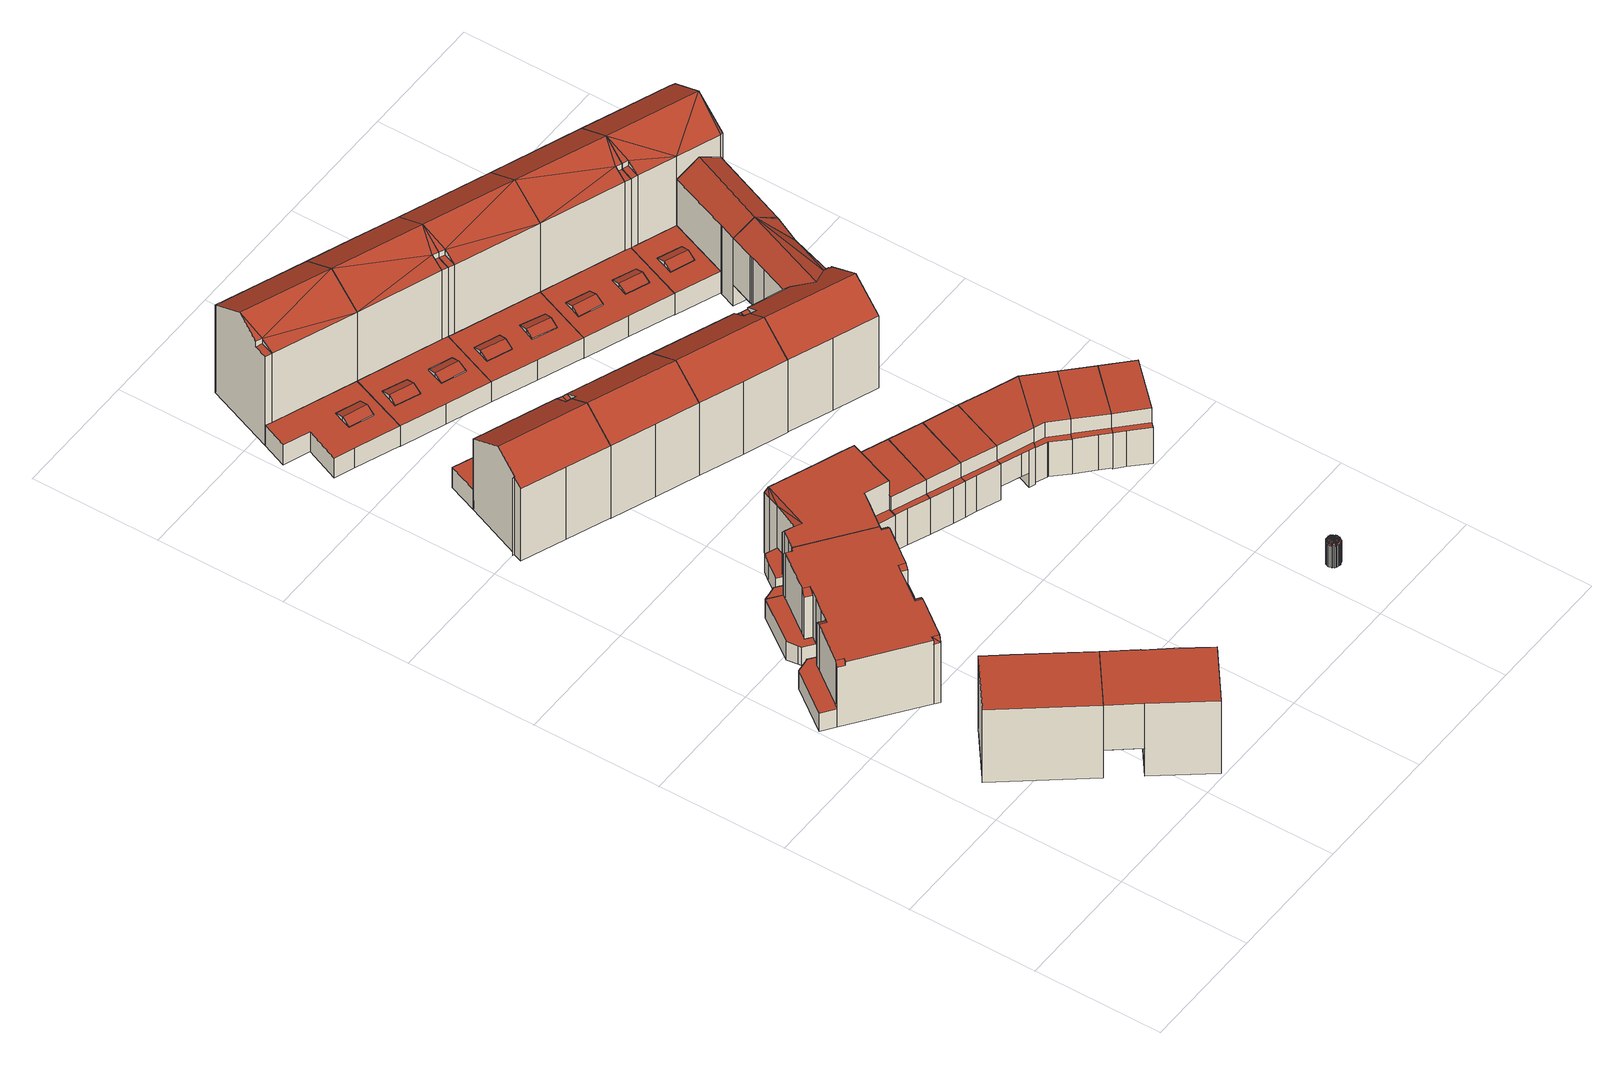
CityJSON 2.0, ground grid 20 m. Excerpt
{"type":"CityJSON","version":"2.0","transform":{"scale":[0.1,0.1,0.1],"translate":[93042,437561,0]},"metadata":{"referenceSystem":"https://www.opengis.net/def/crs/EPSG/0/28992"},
"CityObjects":{
"building1":{"type":"Building","attributes":{"measuredHeight":13.59,"yearOfConstruction":1955},"address":[{"CountryName":"Nederland","LocalityName":"Rotterdam","ThoroughfareNumber":"18-20","ThoroughfareName":"Botersloot","PostalCode":"3011HG"}],"geometry":[{"type":"Solid","lod":"2","boundaries":[[[[0,1,2,3]],[[1,4,5,2]],[[4,6,7,5]],[[8,9,10,11]],[[6,8,11,7]],[[12,10,9,13]],[[3,12,13,0]],[[3,2,5,7,11,10,12]],[[4,1,0,13,9,8,6]]]],"semantics":{"surfaces":[{"type":"WallSurface"},{"type":"RoofSurface"},{"type":"GroundSurface"}],"values":[[0,0,0,0,0,0,0,1,2]]}}]},
"building2":{"type":"Building","attributes":{"measuredHeight":13.64,"yearOfConstruction":1955},"address":[{"CountryName":"Nederland","LocalityName":"Rotterdam","ThoroughfareNumber":"22-24","ThoroughfareName":"Botersloot","PostalCode":"3011HG"}],"geometry":[{"type":"Solid","lod":"2","boundaries":[[[[14,15,16,17]],[[18,19,20,21]],[[15,22,20,19,23]],[[23,12,16,15]],[[17,16,12,3]],[[24,22,15,14]],[[25,26,24,14,27]],[[21,28,29,18]],[[28,26,25,29]],[[14,17,3,27]],[[25,27,3,12,23,19,18,29]],[[22,24,26,28,21,20]]]],"semantics":{"surfaces":[{"type":"OuterCeilingSurface"},{"type":"WallSurface"},{"type":"RoofSurface"},{"type":"GroundSurface"}],"values":[[0,1,1,1,1,1,1,1,1,1,2,3]]}}]},
"building3":{"type":"Building","attributes":{"measuredHeight":11.86,"yearOfConstruction":1981},"address":[{"CountryName":"Nederland","LocalityName":"Rotterdam","ThoroughfareNumber":"37-61","ThoroughfareName":"Herenplaats","PostalCode":"3011LP"}],"children":["building3-1","building3-2","building3-3"]},
"building3-1":{"type":"BuildingPart","parents":["building3"],"geometry":[{"type":"Solid","lod":"2","boundaries":[[[[30,31,32]],[[33,34,35]],[[36,37,38]],[[30,32,39,40,41,42,37,36]],[[43,39,32,44]],[[41,45,46,42]],[[47,48,49,50]],[[51,52,53,54]],[[55,56,57]],[[58,59,57,56,60,61]],[[60,62,61]],[[63,51,54,64]],[[45,47,50,46]],[[34,65,66,67,68,69,70,35]],[[71,35,70,72]],[[73,66,65]],[[74,75,76,77,78,79]],[[80,81,82,77,76]],[[83,81,80]],[[64,84,75,74,63]],[[84,64,85]],[[71,72,86,87,88]],[[86,89,90,91,87]],[[92,93,94,95,96,90,89,97,98,99]],[[100,98,97,101,102]],[[43,44,103,102,101]],[[52,104,105,53]],[[104,68,67,105]],[[92,57,59,93]],[[81,49,48,82]],[[94,58,61,95]],[[37,42,38]],[[38,42,46]],[[95,61,62,96]],[[59,58,94,93]],[[105,73,65,34,33,88,87,91,90,96,62,60,56,55,99,98,100,102,103,31,30,36,38,46,50,83,80,76,75,84,85,53]],[[83,50,49,81]],[[44,32,31,103]],[[71,33,35]],[[88,33,71]],[[73,105,67,66]],[[99,55,57,92]],[[64,54,53,85]],[[106,107,40,39,43,101,97,89,86,72,70,69,108,109,110,111,79,78,112,113]],[[110,109,52,51]],[[109,108,104,52]],[[107,106,47,45]],[[111,110,51,63]],[[108,69,68,104]],[[112,78,77,82]],[[79,111,63,74]],[[106,113,48,47]],[[82,48,113,112]],[[40,107,45,41]]]],"semantics":{"surfaces":[{"type":"WallSurface"},{"type":"RoofSurface"},{"type":"GroundSurface"},{"type":"ClosureSurface"}],"values":[[0,0,0,0,0,0,0,0,0,0,0,0,0,0,0,0,0,0,0,0,0,0,0,0,0,0,0,0,0,0,0,1,1,1,1,1,1,1,1,1,1,1,1,2,3,3,3,3,3,3,3,3,3,3]]}}]},
"building3-2":{"type":"BuildingPart","parents":["building3"],"geometry":[{"type":"Solid","lod":"2","boundaries":[[[[77,114,115,78]],[[40,116,117,41]],[[118,119,120,121]],[[114,118,121,115]],[[116,120,119,117]],[[77,82,48,47,45,41,117,119,118,114]],[[106,113,112,78,115,121,120,116,40,107]],[[82,77,78,112]],[[112,113,48,82]],[[45,47,106,107]],[[47,48,113,106]],[[41,45,107,40]]]],"semantics":{"surfaces":[{"type":"WallSurface"},{"type":"RoofSurface"},{"type":"GroundSurface"},{"type":"ClosureSurface"}],"values":[[0,0,0,0,0,1,2,3,3,3,3,3]]}}]},
"building3-3":{"type":"BuildingPart","parents":["building3"],"geometry":[{"type":"Solid","lod":"2","boundaries":[[[[122,123,124,125]],[[123,126,127,124]],[[126,128,129,127]],[[68,129,128,69]],[[79,122,125,74]],[[63,74,125,124,127,129,68,104,52,51]],[[79,111,110,109,108,69,128,126,123,122]],[[51,52,109,110]],[[104,68,69,108]],[[52,104,108,109]],[[63,51,110,111]],[[74,63,111,79]]]],"semantics":{"surfaces":[{"type":"WallSurface"},{"type":"RoofSurface"},{"type":"GroundSurface"},{"type":"ClosureSurface"}],"values":[[0,0,0,0,0,1,2,3,3,3,3,3]]}}]},
"building4":{"type":"Building","attributes":{"measuredHeight":16.99,"yearOfConstruction":1953},"address":[{"CountryName":"Nederland","LocalityName":"Rotterdam","ThoroughfareNumber":"12-14","ThoroughfareName":"Pannekoekstraat","PostalCode":"3011LE"}],"children":["building4-1","building4-2"]},
"building4-1":{"type":"BuildingPart","attributes":{"measuredHeight":3.81},"parents":["building4"],"geometry":[{"type":"Solid","lod":"2","boundaries":[[[[130,131,132,133]],[[131,134,135,132]],[[136,137,138,139]],[[134,140,141,135]],[[140,136,139,141]],[[132,135,141,139,138,133]],[[137,136,140,134,131,130]],[[137,130,133,138]]]],"semantics":{"surfaces":[{"type":"ClosureSurface"},{"type":"WallSurface"},{"type":"RoofSurface"},{"type":"GroundSurface"}],"values":[[0,1,1,1,1,2,3,0]]}}]},
"building4-2":{"type":"BuildingPart","attributes":{"measuredHeight":16.99},"parents":["building4"],"geometry":[{"type":"Solid","lod":"2","boundaries":[[[[138,137,142,143,144,145]],[[146,147,148]],[[149,150,151,152]],[[153,154,155,156]],[[154,157,158,155]],[[159,160,161,158,157,131,132,162]],[[150,153,156,151]],[[147,160,159,148]],[[146,162,132,133]],[[145,146,133,138]],[[142,149,152,143]],[[158,161,144,143,152,151,156,155]],[[162,146,148,159]],[[145,144,161,160,147,146]],[[130,131,157,154,153,150,149,142,137]],[[130,137,138,133]],[[131,130,133,132]]]],"semantics":{"surfaces":[{"type":"WallSurface"},{"type":"RoofSurface"},{"type":"GroundSurface"},{"type":"ClosureSurface"}],"values":[[0,0,0,0,0,0,0,0,0,0,0,1,1,1,2,3,3]]}}]},
"building5":{"type":"Building","attributes":{"measuredHeight":11.84,"yearOfConstruction":1981},"address":[{"CountryName":"Nederland","LocalityName":"Rotterdam","ThoroughfareNumber":"27","ThoroughfareName":"Pannekoekstraat","PostalCode":"3011LC"}],"children":["building5-1","building5-2"]},
"building5-1":{"type":"BuildingPart","parents":["building5"],"geometry":[{"type":"Solid","lod":"2","boundaries":[[[[163,164,165,166]],[[164,167,168,165]],[[167,169,170,168]],[[171,170,169,172]],[[173,163,166,174]],[[168,170,171,175,176,174,166,165]],[[164,163,173,177,178,172,169,167]],[[176,175,178,177]],[[174,176,177,173]],[[175,171,172,178]]]],"semantics":{"surfaces":[{"type":"WallSurface"},{"type":"RoofSurface"},{"type":"GroundSurface"},{"type":"ClosureSurface"}],"values":[[0,0,0,0,0,1,2,3,3,3]]}}]},
"building5-2":{"type":"BuildingPart","parents":["building5"],"geometry":[{"type":"Solid","lod":"2","boundaries":[[[[179,180,181,171,172,182]],[[182,183,184,179]],[[174,176,185,186]],[[176,175,187,185]],[[179,188,36,180]],[[186,189,190,173,174]],[[191,190,189,192]],[[193,194,195,196]],[[197,198,199,200]],[[198,201,202,199]],[[203,202,201,191,192]],[[188,41,117,116,39,30,36]],[[197,200,193,196,204,205]],[[204,206,207,205]],[[207,206,208,30,39]],[[194,208,206,195]],[[183,209,210,184]],[[209,116,117,210]],[[175,171,181,187]],[[203,189,186]],[[186,185,211]],[[203,192,189]],[[203,186,211]],[[211,185,181]],[[185,187,181]],[[36,30,208,194,193,200,199,202,203,211,181,180]],[[188,179,184,210,117,41]],[[196,195,206,204]],[[191,201,198,197,205,207,39,116,209,183,182,172,178,177,173,190]],[[177,178,175,176]],[[178,172,171,175]],[[173,177,176,174]]]],"semantics":{"surfaces":[{"type":"WallSurface"},{"type":"RoofSurface"},{"type":"GroundSurface"},{"type":"ClosureSurface"}],"values":[[0,0,0,0,0,0,0,0,0,0,0,0,0,0,0,0,0,0,0,1,1,1,1,1,1,1,1,1,2,3,3,3]]}}]},
"building6":{"type":"Building","children":["building6-1"],"geometry":[{"type":"Solid","lod":"2","boundaries":[[[[212,213,214,215]],[[216,214,213,217]],[[218,216,217,219]],[[220,212,215,221]],[[222,220,221,223]],[[223,218,219,222]],[[218,215,214,216]],[[223,221,215,218]],[[224,225,226,227]],[[228,226,225,229]],[[227,230,231,224]],[[232,233,234,235]],[[236,231,230,237]],[[233,236,237,234]],[[232,238,229,225,224,231,236,233],[220,222,219,217,213,212]],[[234,237,230,227,226,228,239,235]],[[239,228,229,238]],[[235,239,238,232]]]],"semantics":{"surfaces":[{"type":"WallSurface"},{"type":"RoofSurface"},{"type":"GroundSurface"},{"type":"ClosureSurface"}],"values":[[0,0,0,0,0,0,1,1,0,0,0,0,0,0,1,2,3,3]]}}]},
"building6-1":{"type":"BuildingInstallation","parents":["building6"],"geometry":[{"type":"MultiSurface","lod":"2","boundaries":[[[212,213,214,215]],[[216,214,213,217]],[[218,216,217,219]],[[220,212,215,221]],[[222,220,221,223]],[[223,218,219,222]],[[218,215,214,216]],[[223,221,215,218]]],"semantics":{"surfaces":[{"type":"WallSurface"},{"type":"RoofSurface"}],"values":[0,0,0,0,0,0,1,1]}}]},
"building7":{"type":"Building","attributes":{"measuredHeight":19.83,"yearOfConstruction":1954},"address":[{"CountryName":"Nederland","LocalityName":"Rotterdam","ThoroughfareNumber":"340-342","ThoroughfareName":"Goudsesingel","PostalCode":"3011KL"}],"children":["building7-1"]},
"building7-1":{"type":"BuildingPart","parents":["building7"],"geometry":[{"type":"Solid","lod":"2","boundaries":[[[[240,241,238,232]],[[241,242,229,238]],[[243,244,245,246]],[[244,247,248,245]],[[232,235,243,246,249,240]],[[250,251,252,253]],[[250,253,241]],[[251,254,248,247,228,229,242,252]],[[254,251,250]],[[249,250,240]],[[240,250,241]],[[249,254,250]],[[253,252,242,241]],[[245,248,254,249,246]],[[239,228,247,244,243,235]],[[238,229,228,239]],[[232,238,239,235]]]],"semantics":{"surfaces":[{"type":"WallSurface"},{"type":"RoofSurface"},{"type":"GroundSurface"},{"type":"ClosureSurface"}],"values":[[0,0,0,0,0,0,0,0,1,1,1,1,1,1,2,3,3]]}}]},
"building8":{"type":"Building","attributes":{"measuredHeight":16.97,"yearOfConstruction":1953},"address":[{"CountryName":"Nederland","LocalityName":"Rotterdam","ThoroughfareNumber":"16-18","ThoroughfareName":"Pannekoekstraat","PostalCode":"3011LG"}],"children":["building8-1","building8-2"]},
"building8-1":{"type":"BuildingPart","parents":["building8"],"geometry":[{"type":"Solid","lod":"2","boundaries":[[[[162,132,255,256,158,161,160,159]],[[257,158,256,258]],[[259,257,258,260]],[[261,132,162,262]],[[263,261,262,264]],[[260,265,263,264,266,259]],[[262,267,268]],[[267,159,160,268]],[[268,160,161,266,264,262]],[[158,257,259,266,161]],[[162,159,267,262]],[[258,256,255,269,265,260]],[[265,269,261,263]],[[269,255,132,261]]]],"semantics":{"surfaces":[{"type":"WallSurface"},{"type":"RoofSurface"},{"type":"GroundSurface"},{"type":"ClosureSurface"}],"values":[[0,0,0,0,0,0,0,0,1,1,1,2,3,3]]}}]},
"building8-2":{"type":"BuildingPart","parents":["building8"],"geometry":[{"type":"Solid","lod":"2","boundaries":[[[[261,132,255,269]],[[270,263,265,271]],[[272,273,135,274]],[[271,272,274,270]],[[273,255,132,135]],[[261,263,270,274,135,132]],[[269,255,273,272,271,265]],[[263,261,269,265]]]],"semantics":{"surfaces":[{"type":"ClosureSurface"},{"type":"WallSurface"},{"type":"RoofSurface"},{"type":"GroundSurface"}],"values":[[0,1,1,1,1,2,3,0]]}}]},
"building9":{"type":"Building","attributes":{"measuredHeight":9.38,"yearOfConstruction":1954},"address":[{"CountryName":"Nederland","LocalityName":"Rotterdam","ThoroughfareNumber":"29-29","ThoroughfareName":"Pannekoekstraat","PostalCode":"3011LC"}],"geometry":[{"type":"Solid","lod":"2","boundaries":[[[[275,276,277,278,279,280]],[[281,282,205,283]],[[277,281,283,278]],[[279,284,285,280]],[[286,287,197,205,282,288]],[[284,197,287,285]],[[275,286,288,276]],[[275,280,285,287,286]],[[288,282,281,277,276]],[[284,279,278,283,205,197]]]],"semantics":{"surfaces":[{"type":"WallSurface"},{"type":"RoofSurface"},{"type":"GroundSurface"}],"values":[[0,0,0,0,0,0,0,1,1,2]]}}]},
"building10":{"type":"Building","children":["building10-1","building10-2"],"geometry":[{"type":"Solid","lod":"2","boundaries":[[[[289,290,291,292]],[[290,293,294,291]],[[295,296,297,298]],[[296,299,300,297]],[[299,294,293,300]],[[298,289,292,295]],[[296,291,294,299]],[[295,292,291,296]],[[301,302,303,304]],[[305,301,304,306]],[[306,307,308,305]],[[307,309,310,308]],[[302,311,312,303]],[[309,312,311,310]],[[306,304,303,307]],[[307,303,312,309]],[[313,314,315,316]],[[314,233,317,315]],[[318,313,316,319]],[[320,317,233,232]],[[318,321,232,233,314,313],[298,297,300,293,290,289],[301,305,308,310,311,302]],[[319,316,315,317,320,322]],[[319,322,321,318]],[[322,320,232,321]]]],"semantics":{"surfaces":[{"type":"WallSurface"},{"type":"RoofSurface"},{"type":"GroundSurface"},{"type":"ClosureSurface"}],"values":[[0,0,0,0,0,0,1,1,0,0,0,0,0,0,1,1,0,0,0,0,1,2,3,3]]}}]},
"building10-1":{"type":"BuildingInstallation","parents":["building10"],"geometry":[{"type":"MultiSurface","lod":"2","boundaries":[[[289,290,291,292]],[[290,293,294,291]],[[295,296,297,298]],[[296,299,300,297]],[[299,294,293,300]],[[298,289,292,295]],[[296,291,294,299]],[[295,292,291,296]]],"semantics":{"surfaces":[{"type":"WallSurface"},{"type":"RoofSurface"}],"values":[0,0,0,0,0,0,1,1]}}]},
"building10-2":{"type":"BuildingInstallation","parents":["building10"],"geometry":[{"type":"MultiSurface","lod":"2","boundaries":[[[301,302,303,304]],[[305,301,304,306]],[[306,307,308,305]],[[307,309,310,308]],[[302,311,312,303]],[[309,312,311,310]],[[306,304,303,307]],[[307,303,312,309]]],"semantics":{"surfaces":[{"type":"WallSurface"},{"type":"RoofSurface"}],"values":[0,0,0,0,0,0,1,1]}}]},
"building11":{"type":"Building","attributes":{"measuredHeight":9.39,"yearOfConstruction":1954},"address":[{"CountryName":"Nederland","LocalityName":"Rotterdam","ThoroughfareNumber":"31-31","ThoroughfareName":"Pannekoekstraat","PostalCode":"3011LC"}],"geometry":[{"type":"Solid","lod":"2","boundaries":[[[[323,277,278,324]],[[325,323,324,326]],[[327,328,325,326,329,330]],[[275,280,279,278,277,276]],[[329,279,280,330]],[[327,275,276,328]],[[276,277,323,325,328]],[[330,280,275,327]],[[324,278,279,329,326]]]],"semantics":{"surfaces":[{"type":"WallSurface"},{"type":"RoofSurface"},{"type":"GroundSurface"}],"values":[[0,0,0,0,0,0,1,1,2]]}}]},
"building12":{"type":"Building","attributes":{"measuredHeight":19.86,"yearOfConstruction":1954},"address":[{"CountryName":"Nederland","LocalityName":"Rotterdam","ThoroughfareNumber":"336-338","ThoroughfareName":"Goudsesingel","PostalCode":"3011KK"}],"children":["building12-1"]},
"building12-1":{"type":"BuildingPart","parents":["building12"],"geometry":[{"type":"Solid","lod":"2","boundaries":[[[[331,332,318,319,333,334,335,336]],[[337,338,339]],[[249,246,340,320,232,240]],[[338,240,232,321]],[[332,338,321,318]],[[336,337,339,331]],[[333,341,342,334]],[[341,340,246,342]],[[337,240,338]],[[335,337,336]],[[337,249,240]],[[335,249,337]],[[342,246,249,335,334]],[[331,339,338,332]],[[322,320,340,341,333,319]],[[321,232,320,322]],[[318,321,322,319]]]],"semantics":{"surfaces":[{"type":"WallSurface"},{"type":"RoofSurface"},{"type":"GroundSurface"},{"type":"ClosureSurface"}],"values":[[0,0,0,0,0,0,0,0,1,1,1,1,1,1,2,3,3]]}}]},
"building13":{"type":"Building","attributes":{"measuredHeight":9.4,"yearOfConstruction":1954},"address":[{"CountryName":"Nederland","LocalityName":"Rotterdam","ThoroughfareNumber":"33-33","ThoroughfareName":"Pannekoekstraat","PostalCode":"3011LC"}],"geometry":[{"type":"Solid","lod":"2","boundaries":[[[[343,344,345,346,347,348]],[[349,325,326,350]],[[344,349,350,345]],[[346,329,330,347]],[[327,330,329,326,325,328]],[[348,327,328,343]],[[347,330,327,348]],[[325,349,344,343,328]],[[329,346,345,350,326]]]],"semantics":{"surfaces":[{"type":"WallSurface"},{"type":"RoofSurface"},{"type":"GroundSurface"}],"values":[[0,0,0,0,0,0,1,1,2]]}}]},
"building14":{"type":"Building","attributes":{"measuredHeight":4.77,"yearOfConstruction":2014},"address":[{"CountryName":"Nederland","LocalityName":"Rotterdam","ThoroughfareNumber":"29","ThoroughfareName":"Prinsenhof","PostalCode":"3011HR"}],"geometry":[{"type":"Solid","lod":"2","boundaries":[[[[351,352,353,354]],[[355,356,357,358]],[[359,360,361,362]],[[363,364,365,366]],[[364,367,368,365]],[[369,370,371,372]],[[373,374,375,376]],[[377,369,372,378]],[[379,380,381,382]],[[383,384,385,386]],[[387,388,389,390]],[[388,391,392,389]],[[393,394,395,396]],[[397,398,399,400]],[[401,402,403,404]],[[405,406,407,408]],[[409,410,411,412]],[[413,414,415,416]],[[417,401,404,418]],[[419,420,421,422]],[[423,424,425,426]],[[427,428,429,430]],[[428,431,432,429]],[[431,433,434,432]],[[433,435,436,434]],[[406,437,438,407]],[[394,409,412,395]],[[420,393,396,421]],[[410,427,430,411]],[[437,419,422,438]],[[439,413,416,440]],[[441,442,443,444]],[[442,436,435,443]],[[414,405,408,415]],[[445,441,444,446]],[[447,448,449,450]],[[451,452,453,454]],[[455,456,457,458]],[[452,459,460,453]],[[461,451,454,462]],[[463,461,462,464]],[[456,465,466,457]],[[402,423,426,403]],[[448,467,468,449]],[[398,417,418,399]],[[352,387,390,353]],[[391,397,400,392]],[[469,363,366,470]],[[424,471,472,425]],[[473,379,382,474]],[[380,475,476,381]],[[477,351,354,478]],[[384,473,474,385]],[[367,479,480,368]],[[374,377,378,375]],[[481,383,386,482]],[[471,355,358,472]],[[360,469,470,361]],[[475,477,478,476]],[[483,373,376,484]],[[479,481,482,480]],[[356,483,484,357]],[[370,359,362,371]],[[440,485,486,439]],[[485,455,458,486]],[[487,445,446,488]],[[489,490,491,492]],[[467,487,488,468]],[[459,447,450,460]],[[490,493,494,491]],[[493,463,464,494]],[[465,489,492,466]],[[408,407,495]],[[430,429,495]],[[412,411,495]],[[421,396,495]],[[422,421,495]],[[407,438,495]],[[455,485,495]],[[396,395,495]],[[432,434,495]],[[434,436,495]],[[415,408,495]],[[440,416,495]],[[429,432,495]],[[438,422,495]],[[411,430,495]],[[484,376,375,378,372,371,362,361,470,366,365,368,480,482,386,385,474,382,381,476,478,354,353,390,389,392,400,399,418,404,403,426,425,472,358,357],[435,433,431,428,427,410,409,394,393,420,419,437,406,405,414,413,439,486,458,457,466,492,491,494,464,462,454,453,460,450,449,468,488,446,444,443]],[[395,412,495]],[[442,441,495]],[[490,489,495]],[[485,440,495]],[[456,455,495]],[[465,456,495]],[[489,465,495]],[[487,467,495]],[[416,415,495]],[[441,445,495]],[[445,487,495]],[[467,448,495]],[[448,447,495]],[[447,459,495]],[[493,490,495]],[[452,451,495]],[[461,463,495]],[[451,461,495]],[[459,452,495]],[[463,493,495]],[[436,442,495]],[[388,387,352,351,477,475,380,379,473,384,383,481,479,367,364,363,469,360,359,370,369,377,374,373,483,356,355,471,424,423,402,401,417,398,397,391]]]],"semantics":{"surfaces":[{"type":"WallSurface"},{"type":"RoofSurface"},{"type":"GroundSurface"}],"values":[[0,0,0,0,0,0,0,0,0,0,0,0,0,0,0,0,0,0,0,0,0,0,0,0,0,0,0,0,0,0,0,0,0,0,0,0,0,0,0,0,0,0,0,0,0,0,0,0,0,0,0,0,0,0,0,0,0,0,0,0,0,0,0,0,0,0,0,0,0,0,0,0,1,1,1,1,1,1,1,1,1,1,1,1,1,1,1,1,1,1,1,1,1,1,1,1,1,1,1,1,1,1,1,1,1,1,1,1,1,2]]}}]},
"building15":{"type":"Building","attributes":{"measuredHeight":16.97,"yearOfConstruction":1953},"address":[{"CountryName":"Nederland","LocalityName":"Rotterdam","ThoroughfareNumber":"20-22","ThoroughfareName":"Pannekoekstraat","PostalCode":"3011LG"}],"children":["building15-1","building15-2"]},
"building15-1":{"type":"BuildingPart","parents":["building15"],"geometry":[{"type":"Solid","lod":"2","boundaries":[[[[496,497,498,499]],[[500,259,260,501]],[[502,500,501,503]],[[504,505,506,507,508,502,503,509]],[[259,266,264,263,265,260]],[[506,498,497,507]],[[496,499,510,263,264]],[[504,510,499,505]],[[259,500,502,508,266]],[[507,497,496,264,266,508]],[[505,499,498,506]],[[509,503,501,260,265,511]],[[509,511,510,504]],[[511,265,263,510]]]],"semantics":{"surfaces":[{"type":"WallSurface"},{"type":"RoofSurface"},{"type":"GroundSurface"},{"type":"ClosureSurface"}],"values":[[0,0,0,0,0,0,0,0,1,1,1,2,3,3]]}}]},
"building15-2":{"type":"BuildingPart","parents":["building15"],"geometry":[{"type":"Solid","lod":"2","boundaries":[[[[504,510,511,509]],[[271,265,263,270]],[[512,504,509,513]],[[514,271,270,515]],[[513,514,515,512]],[[504,512,515,270,263,510]],[[265,271,514,513,509,511]],[[510,263,265,511]]]],"semantics":{"surfaces":[{"type":"ClosureSurface"},{"type":"WallSurface"},{"type":"RoofSurface"},{"type":"GroundSurface"}],"values":[[0,1,1,1,1,2,3,0]]}}]},
"building16":{"type":"Building","children":["building16-1","building16-2"],"geometry":[{"type":"Solid","lod":"2","boundaries":[[[[516,517,518,519]],[[520,516,519,521]],[[522,523,524,525]],[[517,526,527,518]],[[521,522,525,520]],[[523,527,526,524]],[[521,519,518,522]],[[522,518,527,523]],[[528,529,530,531]],[[531,532,533,528]],[[529,534,535,530]],[[532,536,537,533]],[[536,538,539,537]],[[534,539,538,535]],[[529,537,539,534]],[[528,533,537,529]],[[540,541,542,543]],[[319,316,313,318]],[[541,544,545,542]],[[544,313,316,545]],[[540,546,318,313,544,541],[516,520,525,524,526,517],[532,531,530,535,538,536]],[[543,542,545,316,319,547]],[[547,319,318,546]],[[543,547,546,540]]]],"semantics":{"surfaces":[{"type":"WallSurface"},{"type":"RoofSurface"},{"type":"GroundSurface"},{"type":"ClosureSurface"}],"values":[[0,0,0,0,0,0,1,1,0,0,0,0,0,0,1,1,0,0,0,0,1,2,3,3]]}}]},
"building16-1":{"type":"BuildingInstallation","parents":["building16"],"geometry":[{"type":"MultiSurface","lod":"2","boundaries":[[[516,517,518,519]],[[520,516,519,521]],[[522,523,524,525]],[[517,526,527,518]],[[521,522,525,520]],[[523,527,526,524]],[[521,519,518,522]],[[522,518,527,523]]],"semantics":{"surfaces":[{"type":"WallSurface"},{"type":"RoofSurface"}],"values":[0,0,0,0,0,0,1,1]}}]},
"building16-2":{"type":"BuildingInstallation","parents":["building16"],"geometry":[{"type":"MultiSurface","lod":"2","boundaries":[[[528,529,530,531]],[[531,532,533,528]],[[529,534,535,530]],[[532,536,537,533]],[[536,538,539,537]],[[534,539,538,535]],[[529,537,539,534]],[[528,533,537,529]]],"semantics":{"surfaces":[{"type":"WallSurface"},{"type":"RoofSurface"}],"values":[0,0,0,0,0,0,1,1]}}]},
"building17":{"type":"Building","attributes":{"measuredHeight":9.79,"yearOfConstruction":1954},"address":[{"CountryName":"Nederland","LocalityName":"Rotterdam","ThoroughfareNumber":"35-37","ThoroughfareName":"Pannekoekstraat","PostalCode":"3011LC"}],"geometry":[{"type":"Solid","lod":"2","boundaries":[[[[548,549,550,551,552,553]],[[554,555,552,551]],[[343,348,347,550,549]],[[344,343,549,548]],[[556,557,558,559,560,561]],[[558,554,551,562,559]],[[347,562,551,550]],[[552,555,557,556,563]],[[563,564,553,552]],[[564,344,548,553]],[[343,561,560,348]],[[564,563,556,561,343,344]],[[347,348,560,559,562]],[[555,554,558,557]]]],"semantics":{"surfaces":[{"type":"OuterCeilingSurface"},{"type":"WallSurface"},{"type":"RoofSurface"},{"type":"GroundSurface"}],"values":[[0,1,1,1,1,1,1,1,1,1,1,2,2,3]]}}]},
"building18":{"type":"Building","attributes":{"measuredHeight":9.39,"yearOfConstruction":1954},"address":[{"CountryName":"Nederland","LocalityName":"Rotterdam","ThoroughfareNumber":"37B","ThoroughfareName":"Pannekoekstraat","PostalCode":"3011LC"}],"geometry":[{"type":"Solid","lod":"2","boundaries":[[[[565,566,567,568,569,570]],[[571,572,573,574]],[[566,571,574,567]],[[568,575,559,569]],[[572,576,577,573]],[[578,560,579,580]],[[560,559,575,577,576,579]],[[570,578,580,565]],[[565,580,579,576,572,571,566]],[[578,570,569,559,560]],[[574,573,577,575,568,567]]]],"semantics":{"surfaces":[{"type":"WallSurface"},{"type":"RoofSurface"},{"type":"GroundSurface"}],"values":[[0,0,0,0,0,0,0,0,1,1,2]]}}]},
"building19":{"type":"Building","attributes":{"measuredHeight":19.92,"yearOfConstruction":1954},"address":[{"CountryName":"Nederland","LocalityName":"Rotterdam","ThoroughfareNumber":"332-334","ThoroughfareName":"Goudsesingel","PostalCode":"3011KK"}],"children":["building19-1"]},
"building19-1":{"type":"BuildingPart","parents":["building19"],"geometry":[{"type":"Solid","lod":"2","boundaries":[[[[336,335,334,333,319,318,332,331]],[[581,582,583]],[[584,583,546,540]],[[583,332,318,546]],[[585,586,584,540,543,587]],[[587,588,589,585]],[[588,333,334,589]],[[581,336,331,582]],[[335,336,581]],[[586,581,584]],[[584,581,583]],[[586,335,581]],[[589,334,335,586,585]],[[582,331,332,583]],[[588,587,543,547,319,333]],[[540,546,547,543]],[[546,318,319,547]]]],"semantics":{"surfaces":[{"type":"WallSurface"},{"type":"RoofSurface"},{"type":"GroundSurface"},{"type":"ClosureSurface"}],"values":[[0,0,0,0,0,0,0,0,1,1,1,1,1,1,2,3,3]]}}]},
"building20":{"type":"Building","attributes":{"measuredHeight":9.32,"yearOfConstruction":1954},"address":[{"CountryName":"Nederland","LocalityName":"Rotterdam","ThoroughfareNumber":"39-39","ThoroughfareName":"Pannekoekstraat","PostalCode":"3011LC"}],"geometry":[{"type":"Solid","lod":"2","boundaries":[[[[570,569,568,567,590,591]],[[592,593,594,595,596,597]],[[598,590,567,599]],[[593,598,599,594]],[[595,568,569,596]],[[597,570,591,592]],[[569,570,597,596]],[[591,590,598,593,592]],[[568,595,594,599,567]]]],"semantics":{"surfaces":[{"type":"WallSurface"},{"type":"RoofSurface"},{"type":"GroundSurface"}],"values":[[0,0,0,0,0,0,1,1,2]]}}]},
"building21":{"type":"Building","attributes":{"measuredHeight":16.96,"yearOfConstruction":1953},"address":[{"CountryName":"Nederland","LocalityName":"Rotterdam","ThoroughfareNumber":"22-28","ThoroughfareName":"Pannekoekstraat","PostalCode":"3011LG"}],"children":["building21-1","building21-2"]},
"building21-1":{"type":"BuildingPart","parents":["building21"],"geometry":[{"type":"Solid","lod":"2","boundaries":[[[[600,601,602,603]],[[604,605,504,512]],[[606,604,512,607]],[[600,607,512,504,601]],[[604,606,603,602,605]],[[601,504,605,602]],[[607,600,603,606]]]],"semantics":{"surfaces":[{"type":"ClosureSurface"},{"type":"WallSurface"},{"type":"RoofSurface"},{"type":"GroundSurface"}],"values":[[0,1,1,2,3,0,0]]}}]},
"building21-2":{"type":"BuildingPart","parents":["building21"],"geometry":[{"type":"Solid","lod":"2","boundaries":[[[[608,609,610,611,612,613,614,615,616]],[[617,613,618,606,607,619]],[[614,613,617,620]],[[615,614,620,621]],[[616,615,621,622]],[[607,600,623,619]],[[505,504,605,624,502,508,507,506]],[[625,626,623,600,601,627]],[[628,623,626,629]],[[601,504,505,627]],[[630,631,632]],[[633,502,624,634]],[[635,633,634,636]],[[608,616,622,637]],[[609,608,637,638]],[[639,628,629]],[[636,640,641,642,635]],[[627,643,644,625]],[[645,618,613,612]],[[646,645,612,647,630,632,648]],[[638,649,610,609]],[[649,650,611,610]],[[650,647,612,611]],[[640,646,648,641]],[[643,506,507,644]],[[633,635,642,508,502]],[[638,637,649]],[[649,637,650]],[[647,637,631]],[[647,631,630]],[[650,637,647]],[[637,639,631]],[[648,632,631,639,629,626,625,644,507,508,642,641]],[[622,621,620,617,619,623,628,639,637]],[[627,505,506,643]],[[646,640,636,634,624,605,602,603,606,618,645]],[[602,605,504,601]],[[603,602,601,600]],[[606,603,600,607]]]],"semantics":{"surfaces":[{"type":"OuterCeilingSurface"},{"type":"WallSurface"},{"type":"RoofSurface"},{"type":"GroundSurface"},{"type":"ClosureSurface"}],"values":[[0,1,1,1,1,1,1,1,1,1,1,1,1,1,1,1,1,1,1,1,1,1,1,1,1,2,2,2,2,2,2,2,2,2,2,3,4,4,4]]}}]},
"building22":{"type":"Building","attributes":{"measuredHeight":9.36,"yearOfConstruction":1954},"address":[{"CountryName":"Nederland","LocalityName":"Rotterdam","ThoroughfareNumber":"41-41","ThoroughfareName":"Pannekoekstraat","PostalCode":"3011LC"}],"geometry":[{"type":"Solid","lod":"2","boundaries":[[[[651,652,653,654,655,656]],[[656,597,592,651]],[[657,593,658,659]],[[652,657,659,653]],[[592,597,596,660,658,593]],[[654,660,596,655]],[[596,597,656,655]],[[657,652,651,592,593]],[[660,654,653,659,658]]]],"semantics":{"surfaces":[{"type":"WallSurface"},{"type":"RoofSurface"},{"type":"GroundSurface"}],"values":[[0,0,0,0,0,0,1,1,2]]}}]},
"building23":{"type":"Building","children":["building23-1","building23-2"],"geometry":[{"type":"Solid","lod":"2","boundaries":[[[[661,662,663,664]],[[665,666,667,668]],[[669,661,664,670]],[[670,665,668,669]],[[662,671,672,663]],[[666,672,671,667]],[[669,668,667,661]],[[661,667,671,662]],[[673,674,675,676]],[[677,678,679,680]],[[678,681,682,679]],[[681,683,684,682]],[[674,684,683,675]],[[680,673,676,677]],[[678,675,683,681]],[[677,676,675,678]],[[685,686,687,688]],[[686,541,689,687]],[[690,685,688,691]],[[692,689,541,540]],[[690,693,540,541,686,685],[680,679,682,684,674,673],[665,670,664,663,672,666]],[[691,688,687,689,692,694]],[[691,694,693,690]],[[694,692,540,693]]]],"semantics":{"surfaces":[{"type":"WallSurface"},{"type":"RoofSurface"},{"type":"GroundSurface"},{"type":"ClosureSurface"}],"values":[[0,0,0,0,0,0,1,1,0,0,0,0,0,0,1,1,0,0,0,0,1,2,3,3]]}}]},
"building23-1":{"type":"BuildingInstallation","parents":["building23"],"geometry":[{"type":"MultiSurface","lod":"2","boundaries":[[[661,662,663,664]],[[665,666,667,668]],[[669,661,664,670]],[[670,665,668,669]],[[662,671,672,663]],[[666,672,671,667]],[[669,668,667,661]],[[661,667,671,662]]],"semantics":{"surfaces":[{"type":"WallSurface"},{"type":"RoofSurface"}],"values":[0,0,0,0,0,0,1,1]}}]},
"building23-2":{"type":"BuildingInstallation","parents":["building23"],"geometry":[{"type":"MultiSurface","lod":"2","boundaries":[[[673,674,675,676]],[[677,678,679,680]],[[678,681,682,679]],[[681,683,684,682]],[[674,684,683,675]],[[680,673,676,677]],[[678,675,683,681]],[[677,676,675,678]]],"semantics":{"surfaces":[{"type":"WallSurface"},{"type":"RoofSurface"}],"values":[0,0,0,0,0,0,1,1]}}]},
"building24":{"type":"Building","attributes":{"measuredHeight":20.03,"yearOfConstruction":1954},"address":[{"CountryName":"Nederland","LocalityName":"Rotterdam","ThoroughfareNumber":"328-330","ThoroughfareName":"Goudsesingel","PostalCode":"3011KJ"}],"children":["building24-1"]},
"building24-1":{"type":"BuildingPart","parents":["building24"],"geometry":[{"type":"Solid","lod":"2","boundaries":[[[[695,696,697]],[[696,584,540,693]],[[698,696,693,690]],[[586,585,699,692,540,584]],[[700,698,690,691,701,702,703,704]],[[701,705,706,702]],[[705,699,585,706]],[[704,695,697,700]],[[700,697,696,698]],[[706,585,586,703,702]],[[695,584,696]],[[703,695,704]],[[695,586,584]],[[703,586,695]],[[694,692,699,705,701,691]],[[690,693,694,691]],[[693,540,692,694]]]],"semantics":{"surfaces":[{"type":"WallSurface"},{"type":"RoofSurface"},{"type":"GroundSurface"},{"type":"ClosureSurface"}],"values":[[0,0,0,0,0,0,0,0,1,1,1,1,1,1,2,3,3]]}}]},
"building25":{"type":"Building","children":["building25-1"],"geometry":[{"type":"Solid","lod":"2","boundaries":[[[[707,708,709,710]],[[711,707,710,712]],[[712,713,714,711]],[[713,715,716,714]],[[715,717,718,716]],[[708,718,717,709]],[[713,709,717,715]],[[712,710,709,713]],[[719,720,685,690]],[[721,722,723,724]],[[722,685,720,723]],[[722,721,725,690,685],[711,714,716,718,708,707]],[[726,724,723,720,719]],[[726,719,690,725]],[[724,726,725,721]]]],"semantics":{"surfaces":[{"type":"WallSurface"},{"type":"RoofSurface"},{"type":"GroundSurface"},{"type":"ClosureSurface"}],"values":[[0,0,0,0,0,0,1,1,0,0,0,1,2,3,3]]}}]},
"building25-1":{"type":"BuildingInstallation","parents":["building25"],"geometry":[{"type":"MultiSurface","lod":"2","boundaries":[[[707,708,709,710]],[[711,707,710,712]],[[712,713,714,711]],[[713,715,716,714]],[[715,717,718,716]],[[708,718,717,709]],[[713,709,717,715]],[[712,710,709,713]]],"semantics":{"surfaces":[{"type":"WallSurface"},{"type":"RoofSurface"}],"values":[0,0,0,0,0,0,1,1]}}]},
"building26":{"type":"Building","attributes":{"measuredHeight":14.86,"yearOfConstruction":1954},"address":[{"CountryName":"Nederland","LocalityName":"Rotterdam","ThoroughfareNumber":"3-3","ThoroughfareName":"Halstraat","PostalCode":"3011LA"}],"geometry":[{"type":"Solid","lod":"2","boundaries":[[[[727,638,637,622,728]],[[729,638,727,730]],[[730,724,731,732,729]],[[724,723,733,731]],[[723,734,735,733]],[[734,728,622,735]],[[732,731,733,735,622,637]],[[732,637,638,729]],[[724,730,727,728,734,723]]]],"semantics":{"surfaces":[{"type":"WallSurface"},{"type":"RoofSurface"},{"type":"GroundSurface"}],"values":[[0,0,0,0,0,0,1,1,2]]}}]},
"building27":{"type":"Building","attributes":{"measuredHeight":20.15,"yearOfConstruction":1954},"address":[{"CountryName":"Nederland","LocalityName":"Rotterdam","ThoroughfareNumber":"324-326","ThoroughfareName":"Goudsesingel","PostalCode":"3011KJ"}],"children":["building27-1"]},
"building27-1":{"type":"BuildingPart","parents":["building27"],"geometry":[{"type":"Solid","lod":"2","boundaries":[[[[736,737,730,738]],[[739,740,741,742]],[[740,743,702,741]],[[721,724,730,737,744]],[[745,698,690,725]],[[744,745,725,721]],[[746,747,748,736,738]],[[704,703,702,743,719,690,698,700]],[[749,750,745]],[[746,739,742,747]],[[749,704,700,750]],[[703,704,749]],[[744,703,749]],[[744,749,745]],[[748,744,737]],[[748,737,736]],[[748,703,744]],[[750,700,698,745]],[[747,742,741,702,703,748]],[[724,726,719,743,740,739,746,738,730]],[[721,725,726,724]],[[725,690,719,726]]]],"semantics":{"surfaces":[{"type":"WallSurface"},{"type":"RoofSurface"},{"type":"GroundSurface"},{"type":"ClosureSurface"}],"values":[[0,0,0,0,0,0,0,0,0,0,0,1,1,1,1,1,1,1,1,2,3,3]]}}]}
},
"vertices":[
[222,188,4],[197,221,4],[197,221,140],[222,188,140],[151,281,4],[151,281,140],[125,314,4],[125,314,140],[51,257,4],[46,253,4],[46,253,140],[51,257,140],[143,127,140],[143,127,4],
[256,145,56],[177,84,56],[143,127,56],[222,188,56],[317,65,140],[238,4,140],[238,4,4],[317,65,4],[177,84,4],[177,84,140],[256,145,4],[256,144,140],[256,144,4],[256,145,140],[283,110,4],[283,110,140],
[262,566,123],[258,560,123],[262,566,118],[133,394,123],[129,388,123],[129,388,116],[164,639,123],[164,639,116],[160,634,123],[262,566,4],[155,646,4],[155,646,38],[155,646,116],[271,559,4],[271,559,118],[151,640,38],[151,640,123],[110,585,38],[104,577,38],[104,577,116],[110,585,123],[73,536,38],[68,529,38],[68,529,123],[73,536,118],[217,505,123],[212,499,123],[212,499,118],[180,456,92],[212,499,92],[180,456,123],[180,456,118],[175,449,123],[83,529,38],[83,529,118],[31,461,123],[31,461,116],[22,468,116],[22,468,38],[22,468,4],[129,388,4],[137,382,116],[137,382,4],[35,466,123],[91,541,38],[91,541,123],[105,559,123],[105,559,38],[105,559,4],[91,541,4],[113,570,123],[113,570,116],[113,570,38],[119,578,123],[83,529,123],[77,522,123],[153,402,4],[153,402,123],[143,388,123],[172,427,4],[172,427,123],[168,422,123],[221,493,118],[221,493,92],[189,449,92],[189,449,118],[184,443,123],[237,514,4],[237,514,123],[226,499,123],[252,533,123],[255,538,4],[255,538,123],[267,553,123],[26,473,38],[26,473,123],[110,585,4],[151,640,4],[26,473,4],[68,529,4],[73,536,4],[83,529,4],[113,570,4],[104,577,4],
[89,571,38],[89,571,4],[135,661,4],[135,661,38],[88,577,38],[86,594,38],[86,594,4],[88,577,4],
[75,553,4],[69,552,4],[69,552,38],[75,553,38],[52,550,4],[52,550,38],[2,483,4],[2,483,38],
[203,1041,5],[211,1037,5],[211,1037,43],[203,1041,43],[229,1083,5],[229,1083,43],[98,1135,5],[80,1089,5],[80,1089,43],[98,1135,43],[162,1109,5],[162,1109,43],
[44,998,5],[44,998,150],[58,1034,174],[80,1089,138],[203,1041,138],[194,1020,152],[194,1020,138],[40,999,5],[42,998,5],[42,998,149],[40,999,149],[37,984,5],[104,958,5],[104,958,140],[37,984,140],[170,932,5],[170,932,140],[203,1017,138],[203,1017,152],[190,983,174],[211,1037,138],
[203,709,4],[193,696,4],[193,696,38],[203,709,38],[177,674,4],[177,674,38],[174,671,4],[174,671,38],[184,664,38],[184,664,4],[222,702,4],[222,702,38],[186,669,38],[204,662,38],[204,662,4],[186,669,4],
[175,652,38],[175,652,123],[184,664,123],[175,652,4],[159,664,4],[159,664,38],[204,662,116],[222,702,116],[186,669,116],[164,639,38],[228,718,116],[228,718,4],[233,730,4],[233,730,116],[338,603,123],[301,617,123],[301,617,70],[338,603,70],[366,678,4],[344,687,4],[344,687,123],[366,678,123],[314,698,4],[314,698,123],[239,728,123],[333,590,70],[333,590,4],[292,605,70],[292,605,4],[292,605,123],[146,662,4],[146,662,38],[209,653,123],
[85,1301,45],[80,1287,45],[80,1287,46],[85,1301,52],[116,1273,47],[116,1273,45],[122,1287,53],[122,1287,45],[91,1316,45],[91,1316,46],[127,1302,45],[127,1302,47],[44,1325,45],[4,1340,45],[4,1340,8],[44,1325,8],[20,1380,8],[20,1380,45],[22,1271,8],[22,1271,45],[156,1327,45],[120,1233,45],[120,1233,8],[156,1327,8],[52,1260,45],[52,1260,8],[30,1376,45],[30,1376,8],
[156,1327,174],[30,1376,174],[20,1380,174],[198,1436,8],[131,1463,8],[131,1463,172],[198,1436,172],[63,1489,8],[63,1489,172],[178,1383,206],[38,1397,184],[28,1401,184],[28,1401,174],[38,1397,174],[42,1436,206],
[211,1037,4],[170,932,4],[236,906,140],[236,906,4],[301,881,140],[301,881,4],[218,1035,43],[218,1035,138],[342,985,43],[342,985,139],[342,985,4],[321,932,174],[210,1014,138],[210,1014,152],[218,1035,4],
[361,1032,43],[361,1032,4],[295,1058,4],[229,1083,4],[295,1058,43],
[388,578,98],[388,578,71],[384,569,71],[384,569,4],[421,662,4],[421,662,98],[351,583,71],[333,590,71],[351,583,4],[368,683,4],[368,683,98],[336,598,98],[366,678,98],[336,598,71],
[159,1289,45],[153,1274,45],[153,1274,52],[159,1289,46],[147,1260,45],[147,1260,46],[195,1274,46],[190,1260,52],[190,1260,45],[195,1274,45],[184,1245,46],[184,1245,45],[226,1261,45],[221,1248,45],[221,1248,52],[226,1261,47],[262,1248,45],[262,1248,46],[257,1234,52],[257,1234,45],[252,1219,47],[252,1219,45],[216,1233,45],[216,1233,46],[255,1181,45],[188,1207,45],[188,1207,7],[255,1181,7],[120,1233,7],[292,1275,45],[292,1275,7],[156,1327,7],[283,1279,45],[283,1279,7],
[418,556,71],[418,556,4],[436,549,71],[436,549,4],[439,558,98],[439,558,71],[472,642,4],[472,642,98],
[300,1296,174],[292,1275,174],[334,1383,7],[334,1383,172],[313,1330,206],[300,1296,184],[291,1300,184],[283,1279,174],[291,1300,174],[198,1436,7],[267,1410,7],[267,1410,172],
[492,537,71],[489,529,71],[489,529,4],[525,622,4],[525,622,98],[492,537,98],[453,543,71],[453,543,4],
[653,105,4],[653,107,4],[653,107,44],[653,105,44],[635,111,4],[634,110,4],[634,110,44],[635,111,44],[634,98,4],[635,96,4],[635,96,44],[634,98,44],[638,94,4],[640,94,4],[640,94,44],[638,94,44],[642,93,4],[642,93,44],[633,101,4],[633,99,4],[633,99,44],[633,101,44],[633,107,4],[632,105,4],[632,105,44],[633,107,44],[632,103,4],[632,103,44],[651,98,4],[652,99,4],[652,99,44],[651,98,44],[647,94,4],[649,95,4],[649,95,44],[647,94,44],[652,108,4],[651,110,4],[651,110,44],[652,108,44],[650,111,4],[650,111,44],[645,112,44],[644,112,44],[644,112,46],[645,112,46],[649,113,4],[647,113,4],[647,113,44],[649,113,44],[644,114,4],[642,114,4],[642,114,44],[644,114,44],[650,107,44],[650,109,44],[650,109,46],[650,107,46],[642,112,44],[641,112,44],[641,112,46],[642,112,46],[651,105,44],[651,106,44],[651,106,46],[651,105,46],[646,114,4],[646,114,44],[648,111,44],[646,111,44],[646,111,46],[648,111,46],[640,114,4],[638,113,4],[638,113,44],[640,114,44],[639,111,44],[638,111,44],[638,111,46],[639,111,46],[637,110,44],[637,110,46],[636,109,44],[636,109,46],[635,107,44],[635,107,46],[649,110,44],[649,110,46],[651,103,44],[651,103,46],[635,105,46],[635,106,46],[635,106,44],[635,105,44],[635,103,46],[635,103,44],[637,98,46],[636,99,46],[636,99,44],[637,98,44],[641,96,46],[639,96,46],[639,96,44],[641,96,44],[650,100,46],[650,99,46],[650,99,44],[650,100,44],[638,97,46],[638,97,44],[642,96,46],[642,96,44],[644,96,46],[644,96,44],[649,98,46],[649,98,44],[635,100,46],[635,100,44],[637,95,4],[637,95,44],[637,112,4],[637,112,44],[650,96,4],[650,96,44],[653,101,4],[653,101,44],[653,103,4],[653,103,44],[644,93,4],[644,93,44],[646,94,4],[646,94,44],[633,108,4],[633,108,44],[651,102,46],[651,102,44],[635,102,46],[635,102,44],[648,97,46],[646,96,46],[646,96,44],[648,97,44],[645,96,46],[645,96,44],[643,104,52],
[464,937,139],[457,917,153],[457,917,136],[464,937,136],[366,855,140],[366,855,4],[432,830,140],[432,830,4],[473,933,43],[473,933,136],[465,913,136],[465,913,152],[452,881,174],[473,933,4],[464,937,43],[464,937,4],
[492,981,43],[492,981,4],[426,1007,4],[426,1007,43],
[294,1235,45],[289,1222,45],[289,1222,52],[294,1235,46],[331,1220,45],[331,1220,47],[326,1207,52],[320,1192,46],[320,1192,45],[326,1207,45],[283,1207,45],[283,1207,46],[398,1193,46],[392,1180,52],[392,1180,45],[398,1193,45],[362,1209,45],[362,1209,46],[386,1166,46],[386,1166,45],[356,1195,45],[356,1195,52],[350,1181,45],[350,1181,47],[428,1222,45],[391,1127,45],[391,1127,7],[428,1222,7],[323,1154,45],[323,1154,7],[301,1271,45],[301,1271,7],
[489,529,29],[492,537,29],[525,622,29],[567,605,29],[531,512,29],[520,517,29],[567,605,2],[531,512,2],[540,509,71],[540,509,2],[614,587,2],[614,587,98],[547,516,98],[547,516,71],[567,605,98],[531,512,71],[520,517,71],
[588,485,70],[581,478,70],[581,478,5],[651,550,5],[651,550,98],[588,485,98],[559,501,70],[558,501,70],[558,501,5],[559,501,5],[614,587,5],[540,509,70],[540,509,5],[563,510,98],[547,516,70],[563,510,70],
[309,1292,184],[309,1292,174],[301,1271,174],[428,1222,174],[470,1330,172],[449,1277,206],[470,1330,7],[401,1357,7],[401,1357,172],
[581,478,71],[588,485,71],[626,447,71],[620,440,71],[620,440,5],[689,512,5],[689,512,98],[626,447,98],[606,454,71],[606,454,5],
[540,908,43],[483,929,43],[483,929,5],[540,908,5],[492,981,5],[473,933,5],[558,955,5],[558,955,43],
[615,1008,44],[648,995,44],[647,992,44],[633,956,44],[632,953,44],[567,978,44],[568,981,44],[569,984,44],[583,1021,44],[567,978,132],[567,978,5],[558,955,132],[568,981,132],[569,984,132],[583,1021,132],[540,908,132],[432,830,5],[483,929,139],[540,908,139],[483,929,136],[547,905,137],[547,905,139],[605,883,131],[597,886,138],[605,883,138],[499,804,140],[499,804,5],[567,777,140],[567,777,5],[615,1008,153],[648,995,132],[562,873,153],[607,880,5],[607,880,140],[587,828,174],[475,909,136],[475,909,152],[632,953,5],[604,880,5],[632,953,124],[604,880,140],[647,992,131],[633,956,124],
[665,409,71],[658,402,71],[658,402,4],[728,474,4],[728,474,98],[665,409,98],[633,428,71],[620,440,4],[633,428,4],[689,512,4],
[529,1128,52],[523,1113,46],[523,1113,45],[529,1128,45],[499,1156,45],[494,1142,45],[494,1142,52],[499,1156,46],[534,1142,46],[534,1142,45],[488,1127,46],[488,1127,45],[430,1183,45],[425,1169,45],[425,1169,52],[430,1183,46],[466,1169,46],[461,1155,52],[461,1155,45],[466,1169,45],[455,1140,47],[455,1140,45],[419,1154,46],[419,1154,45],[526,1075,45],[458,1101,45],[458,1101,6],[526,1075,6],[391,1127,6],[563,1170,45],[563,1170,6],[428,1222,6],[554,1174,45],[554,1174,6],
[562,1194,184],[554,1174,174],[562,1194,174],[563,1170,174],[470,1330,6],[571,1190,174],[605,1278,6],[605,1278,172],[584,1224,206],[571,1190,184],[537,1304,6],[537,1304,172],
[566,1130,45],[561,1116,45],[561,1116,52],[566,1130,46],[602,1116,45],[602,1116,46],[597,1102,52],[597,1102,45],[591,1088,46],[591,1088,45],[555,1101,46],[555,1101,45],[563,1170,5],[526,1075,5],[631,1144,45],[594,1048,45],[594,1048,5],[631,1144,5],[573,1166,45],[573,1166,5],
[648,995,5],[583,1021,5],[697,1119,132],[697,1119,5],[631,1144,131],[664,1131,153],[594,1048,132],[593,1046,5],[593,1046,132],
[701,1119,174],[697,1119,174],[701,1119,5],[734,1227,5],[673,1251,5],[673,1251,172],[734,1227,172],[605,1278,5],[631,1144,174],[573,1166,174],[741,1222,5],[741,1222,174],[721,1171,206],[581,1187,184],[581,1187,174]
]}
